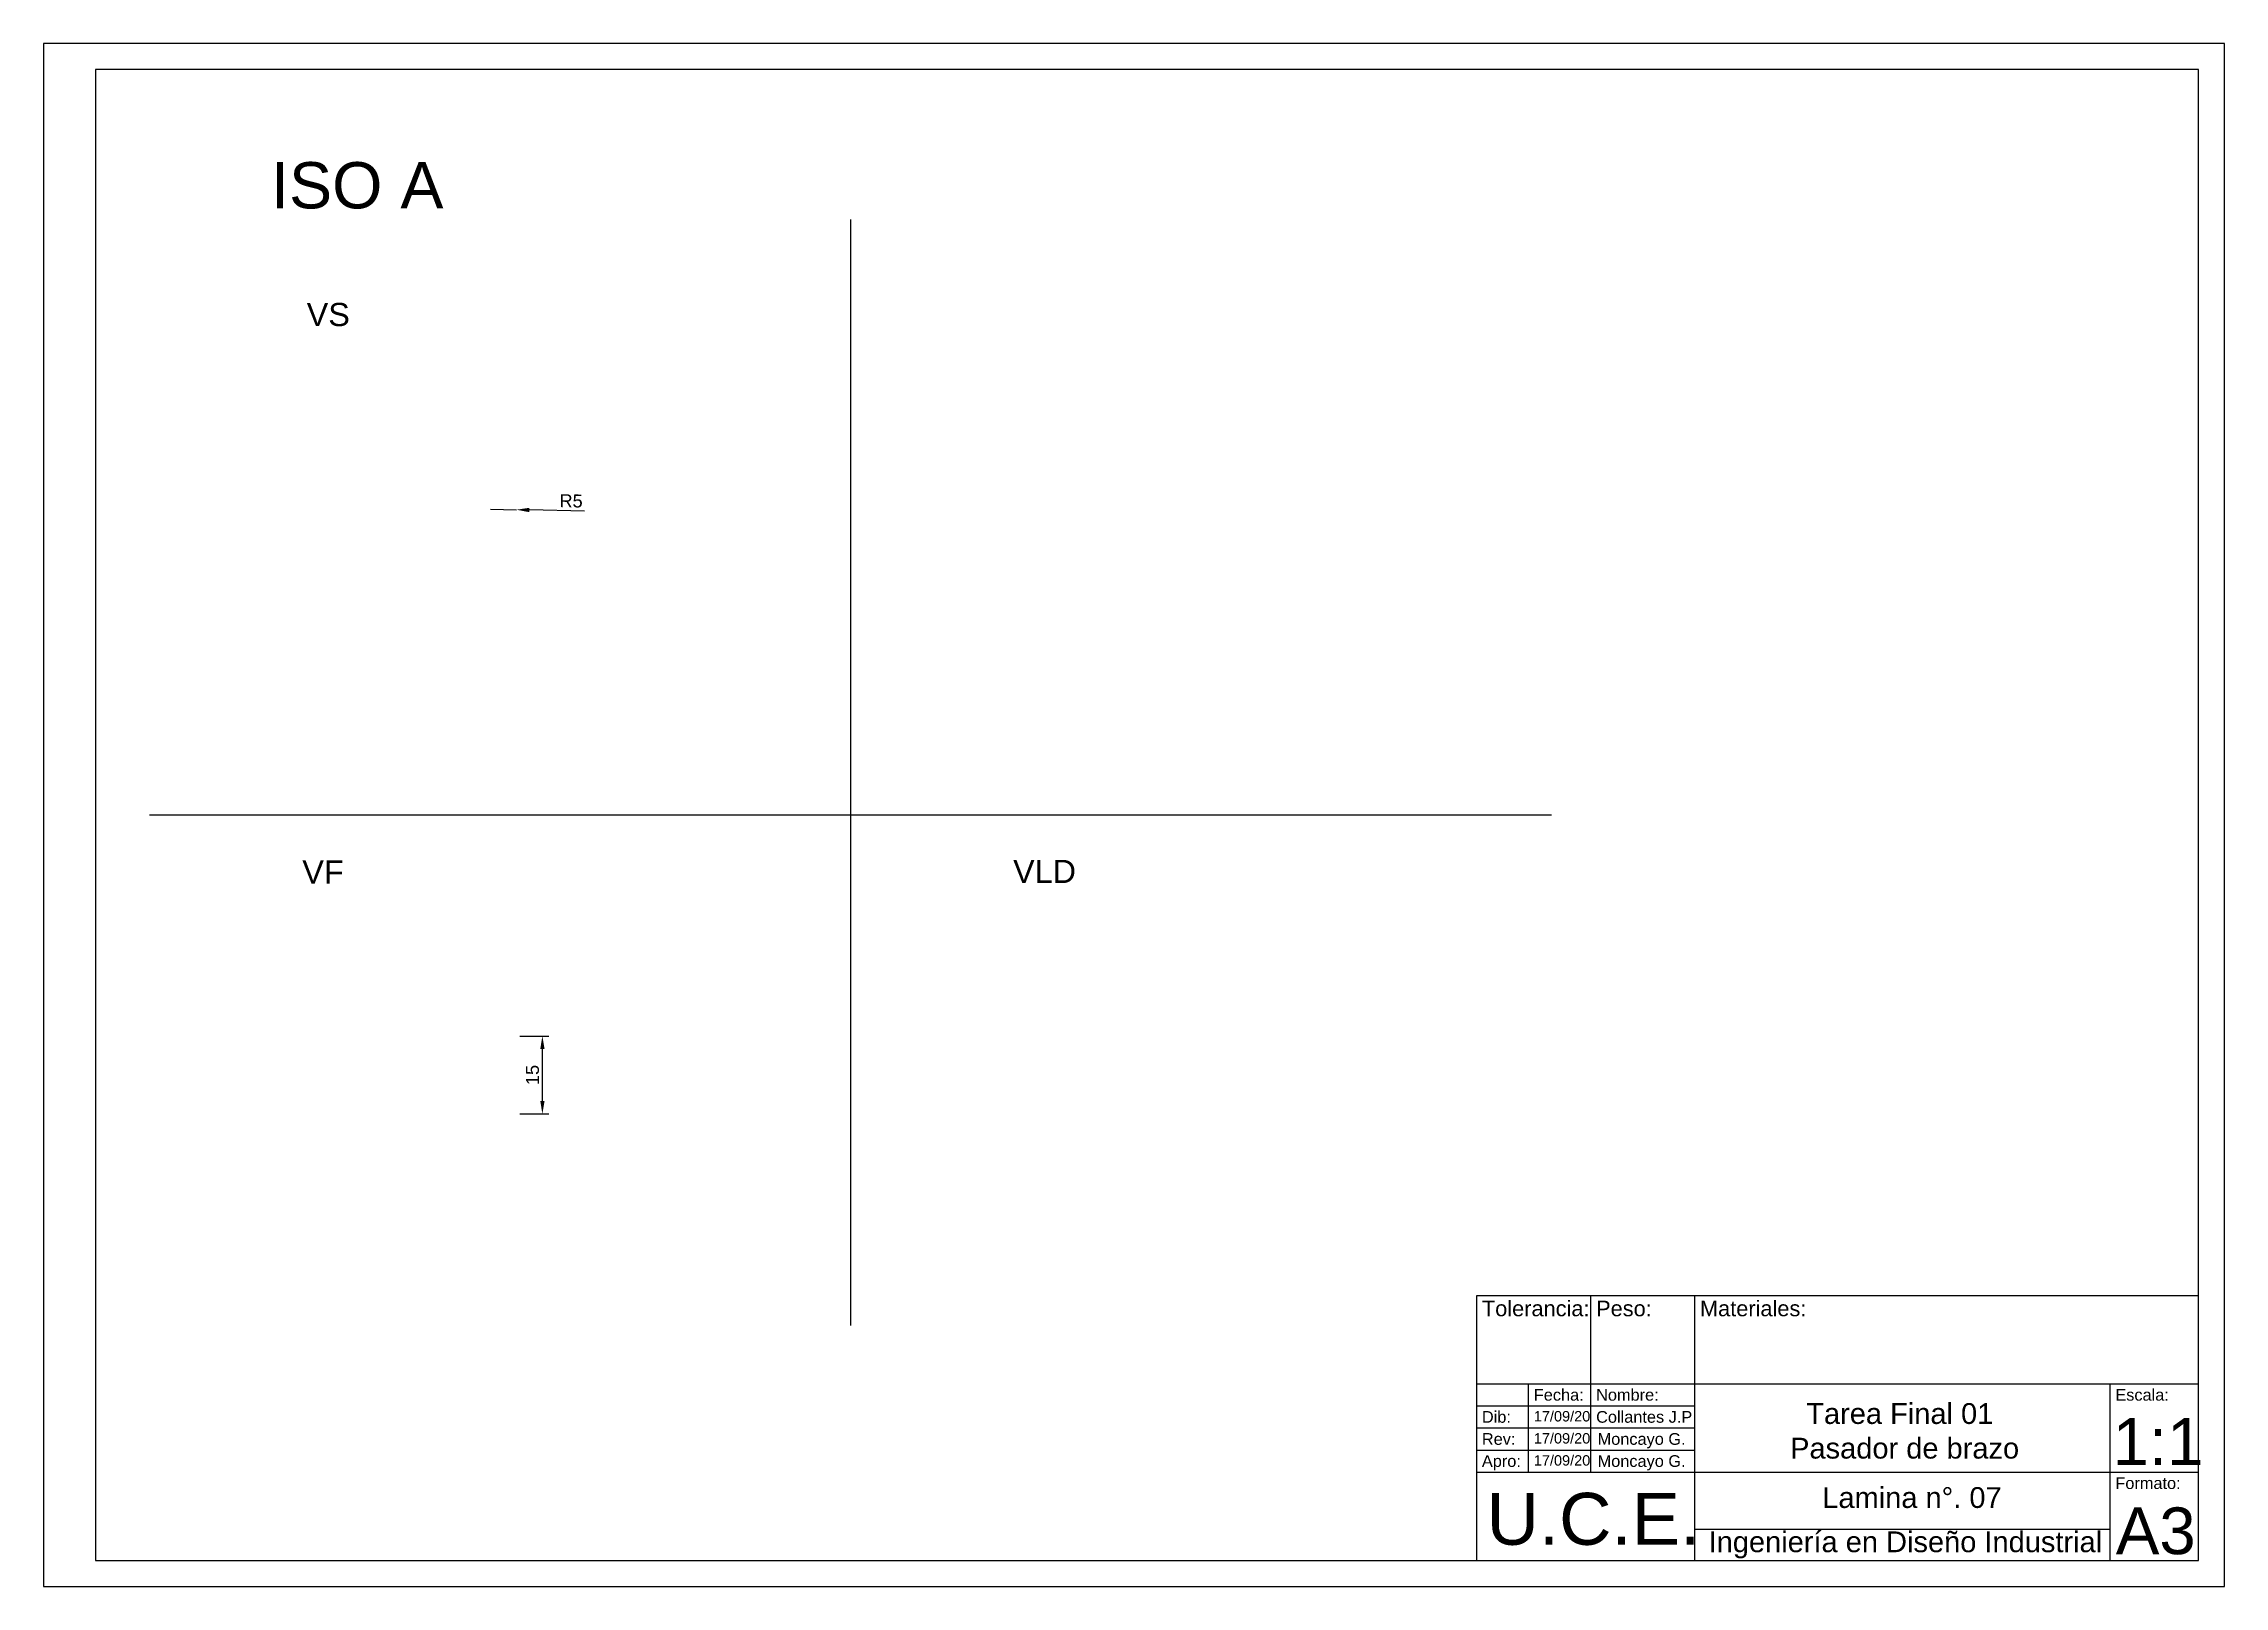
# Paper-space layout 'PasadorBase' of a CAD drawing. Header units: inches, sheet in millimetres. Extents: x 0 to 420, y 0 to 297.
import ezdxf

# ---------------------------------------------------------------- set-up
doc = ezdxf.new("R2010")
doc.units = ezdxf.units.IN
doc.header["$MEASUREMENT"] = 0
doc.layers.add('Cotas', color=172, linetype='Continuous', lineweight=9)
doc.styles.get("Standard").update_dxf_attribs({"font": 'arial.ttf'})
doc.dimstyles.new('ISO-25', dxfattribs={"dimtxt": 2.5, "dimasz": 2.5, "dimexe": 1.25, "dimexo": 0.625, "dimtad": 1, "dimdec": 3, "dimtxsty": 'Standard', "dimcen": 2.5, "dimadec": 0, "dimazin": 0, "dimtfac": 1, "dimtdec": 3, "dimtmove": 0, "dimatfit": 3, "dimfxl": 1, "dimarcsym": 0})

# ---------------------------------------------------------------- blocks, each defined once
blk = doc.blocks.new('*D89')
at = {"layer": 'Cotas', "color": 0, "lineweight": -2, "transparency": 16777216}
for p, q in [((86.06, 207.37), (91.06, 207.27)), ((104.2, 207.01), (93.56, 207.22))]:
    blk.add_line(p, q, dxfattribs=at)
at = {"layer": 'Cotas', "color": 0, "transparency": 16777216}
blk.add_solid([(93.57, 207.64), (93.55, 206.8), (91.06, 207.27)], dxfattribs=at)
at = {"layer": 'Defpoints', "color": 0, "transparency": 16777216}
for p in [(86.06, 207.37), (91.06, 207.27)]:
    blk.add_point(p, dxfattribs=at)
at = {"layer": 'Cotas', "color": 0, "transparency": 16777216, "insert": (101.59, 208.96), "char_height": 2.5, "attachment_point": 5, "rotation": 358.8918}
blk.add_mtext('R5', dxfattribs=at)
blk = doc.blocks.new('*D90')
at = {"layer": 'Cotas', "color": 0, "lineweight": -2, "transparency": 16777216}
for p, q in [((91.69, 105.95), (97.31, 105.95)), ((96.06, 93.45), (96.06, 103.45)), ((91.69, 90.95), (97.31, 90.95))]:
    blk.add_line(p, q, dxfattribs=at)
at = {"layer": 'Cotas', "color": 0, "transparency": 16777216}
for points in [[(95.65, 103.45), (96.48, 103.45), (96.06, 105.95)], [(95.65, 93.45), (96.48, 93.45), (96.06, 90.95)]]:
    blk.add_solid(points, dxfattribs=at)
at = {"layer": 'Defpoints', "color": 0, "transparency": 16777216}
for p in [(91.06, 105.95), (96.06, 105.95), (91.06, 90.95)]:
    blk.add_point(p, dxfattribs=at)
at = {"layer": 'Cotas', "color": 0, "transparency": 16777216, "insert": (94.16, 98.45), "char_height": 2.5, "attachment_point": 5, "rotation": 90}
blk.add_mtext('15', dxfattribs=at)

psp = doc.layouts.new('PasadorBase')

# ---------------------------------------------------------------- linework, layer by layer
for p, q in [((420, 297), (0, 297)), ((0, 297), (0, 0)), ((420, 0), (420, 297)), ((415, 292), (10, 292)), ((10, 292), (10, 5)), ((415, 5), (415, 292)), ((155.4061, 263.1407), (155.4061, 50.2395)), ((155.4061, 148.5), (20.4061, 148.5)), ((290.4061, 148.5), (155.4061, 148.5)), ((276, 56), (415, 56)), ((276, 5), (276, 56)), ((298, 22), (298, 56)), ((318, 5), (318, 56)), ((276, 39), (415, 39)), ((286, 22), (286, 39)), ((398, 5), (398, 39)), ((276, 34.75), (318, 34.75)), ((276, 30.5), (318, 30.5)), ((276, 26.25), (318, 26.25)), ((276, 22), (415, 22)), ((318, 11), (398, 11)), ((10, 5), (415, 5)), ((276, 8), (276, 8)), ((276, 8), (276, 8)), ((0, 0), (420, 0))]:
    psp.add_line(p, q)

# ---------------------------------------------------------------- texts
for s, height, p in [('ISO A', 8.91222, (43.8048, 265.2763, 4786.9812)), ('VS', 4.45611, (50.672, 242.6269, 2393.4906)), ('VF', 4.45611, (49.8242, 135.2884, 2393.4906)), ('VLD', 4.45611, (186.7175, 135.4093, 2393.4906))]:
    psp.add_text(s, height=height).set_placement(p)
at = {"attachment_point": 1}
for s, width, insert, char_height in [('Tolerancia:', 22, (277, 55), 3), ('Peso:', 22, (299, 55), 3), ('Materiales:', 22, (319, 55), 3), ('Fecha:', 22, (287, 38), 2.25), ('Nombre:', 22, (299, 38), 2.25), ('Escala:', 22, (399, 38), 2.25), ('Dib:', 22, (277, 33.75), 2.25), ('Collantes J.P', 22, (299, 33.75), 2.25), ('     Tarea Final 01 ^J   Pasador de brazo', 78.095234, (331.7079, 35.2712), 4), ('Rev:', 22, (277, 29.5), 2.25), ('1:1', 38.123989, (398.4784, 32.3819), 9), ('Apro:', 22, (277, 25.25), 2.25), ('Formato:', 22, (399, 21), 2.25), ('U.C.E.', 38.123989, (277.9, 18), 10), ('Lamina n°. 07', 78.095234, (342.5631, 19.0972), 4), ('A3', 38.123989, (399.0906, 15.197), 9), ('Ingeniería en Diseño Industrial', 78.095234, (320.6715, 10.579), 4)]:
    psp.add_mtext_dynamic_manual_height_columns(s, width=width, gutter_width=12.5, heights=[0], dxfattribs=dict(at, insert=insert, char_height=char_height))
at = {"ltscale": 0.01, "attachment_point": 1}
for s, insert, char_height in [('17/09/20', (287, 33.75), 2), ('17/09/20', (287, 29.5), 2), ('Moncayo G.', (299.2875, 29.5), 2.25), ('17/09/20', (287, 25.25), 2), ('Moncayo G.', (299.2875, 25.25), 2.25)]:
    psp.add_mtext_dynamic_manual_height_columns(s, width=22, gutter_width=12.5, heights=[0], dxfattribs=dict(at, insert=insert, char_height=char_height))

# ---------------------------------------------------------------- dimensions: what is measured, and where the dimension line sits
at = {"layer": 'Cotas'}
dim = psp.add_radius_dim(center=(86.0645, 207.365), mpoint=(91.0635, 207.2683), dimstyle='ISO-25', override={"dimlfac": -1}, dxfattribs=at)
dim.commit()
dim.dimension.update_dxf_attribs({"geometry": '*D89', "text_midpoint": (101.5533, 207.0654), "dimtype": 164})
dim = psp.add_linear_dim(base=(96.0645, 105.9534), p1=(91.0645, 90.9534), p2=(91.0645, 105.9534), angle=90, dimstyle='ISO-25', override={"dimlfac": -1}, dxfattribs=at)
dim.commit()
dim.dimension.update_dxf_attribs({"geometry": '*D90', "text_midpoint": (94.163, 98.4534)})

doc.saveas('drawing.dxf')
